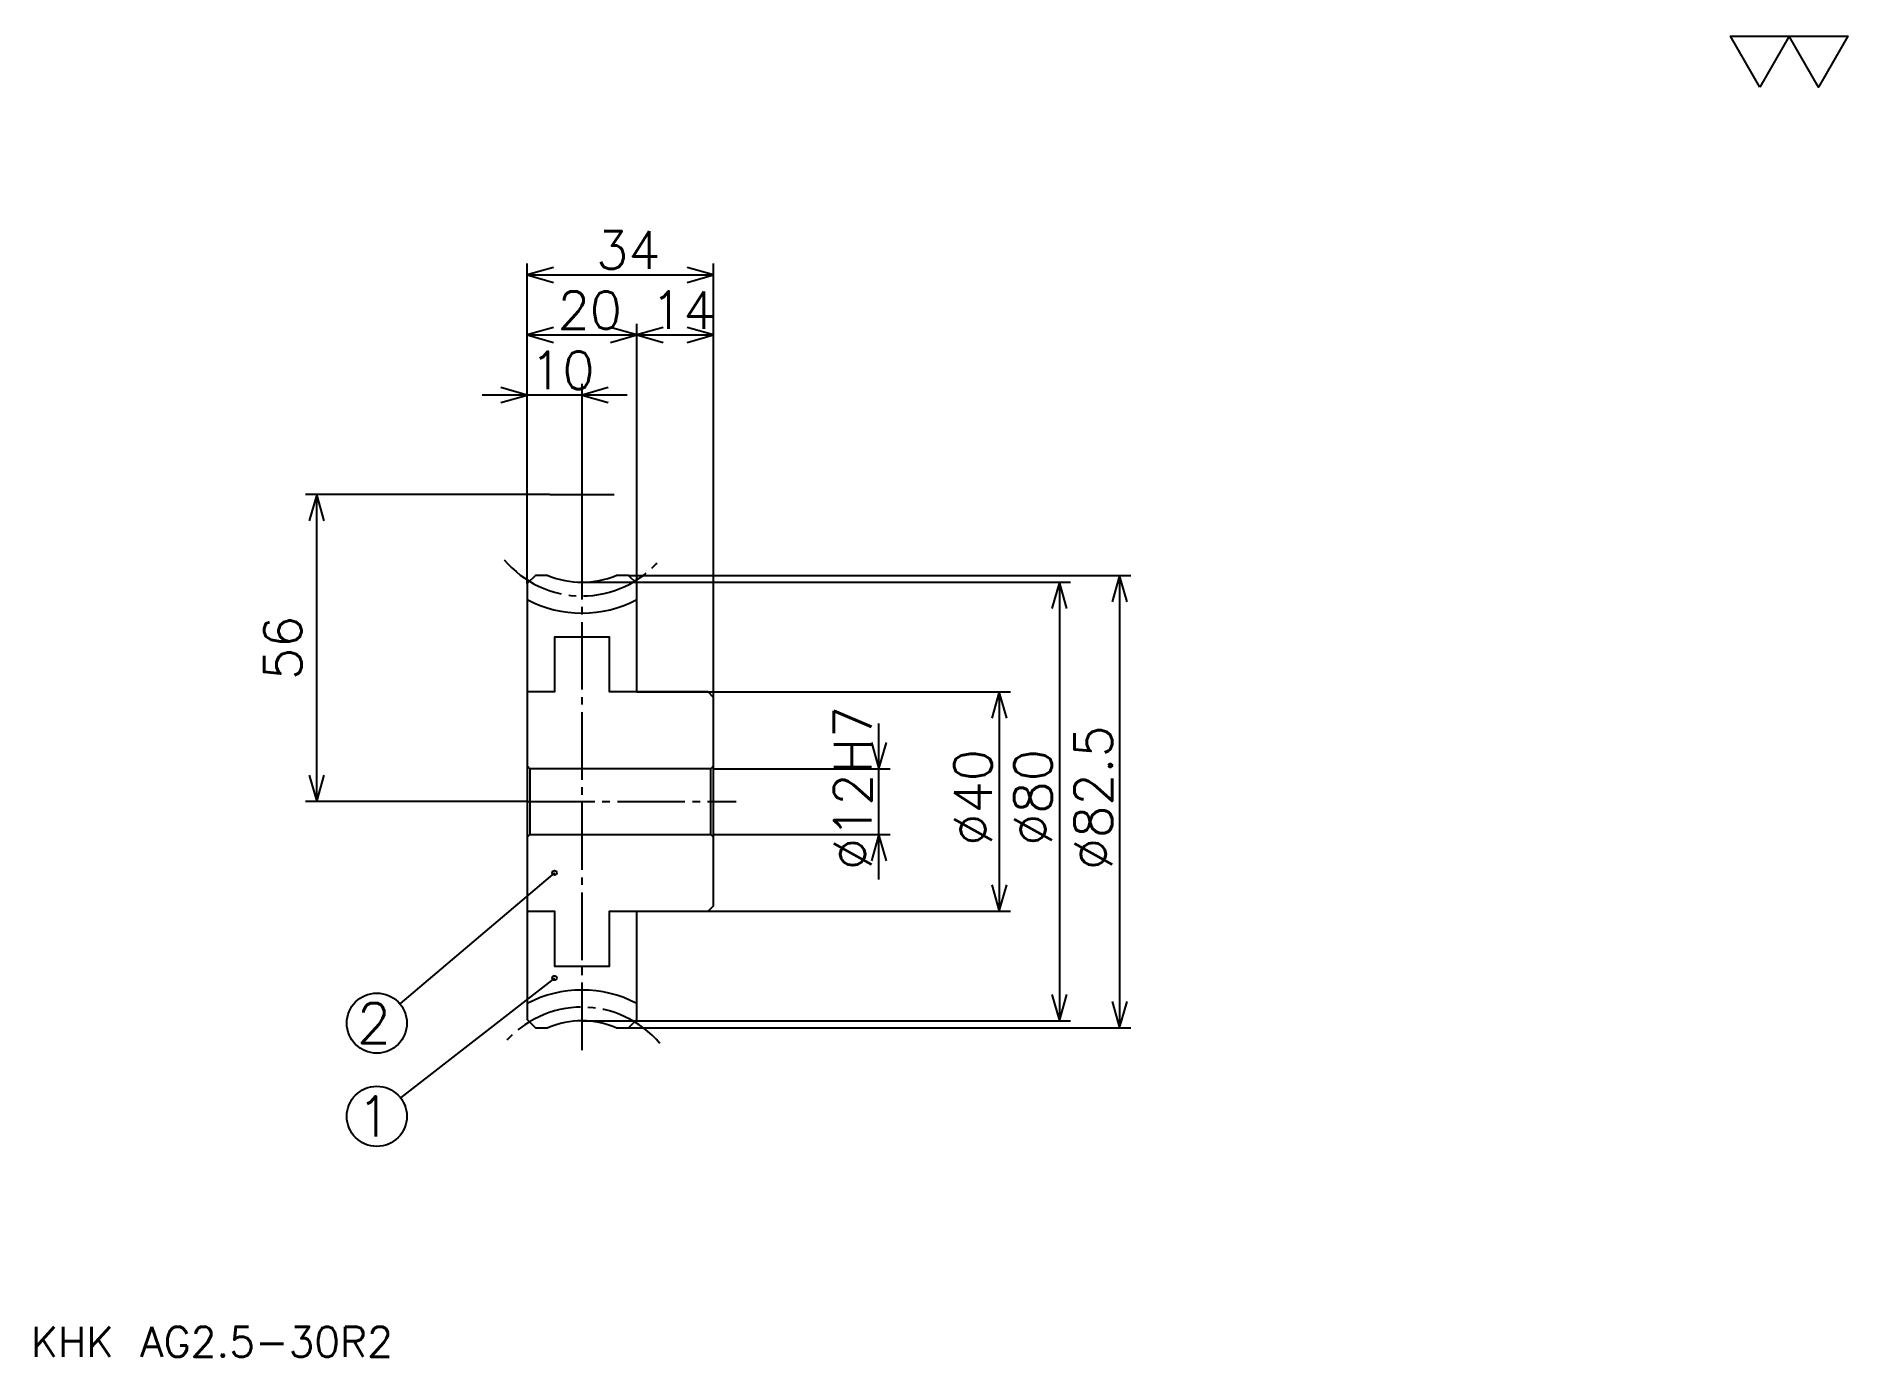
# Model space of a CAD drawing. Extents: x 15 to 345, y 15 to 256.
import ezdxf

# ---------------------------------------------------------------- set-up
doc = ezdxf.new("R2010")
doc.units = 0
doc.linetypes.add('DASHDOT', pattern=[16.444443, 12.333333, -1.37037, 1.37037, -1.37037])
doc.layers.get('0').update_dxf_attribs({"linetype": 'CONTINUOUS'})
doc.layers.add('DASHDOT', color=6, linetype='DASHDOT')
doc.styles.add('KANJI', font='TXT', dxfattribs={"bigfont": 'BIGFONT'})

msp = doc.modelspace()

# ---------------------------------------------------------------- linework, layer by layer
at = {"color": 5}
for p, q in [((104.148155, 157.587967), (104.148155, 214.458344)), ((104.148155, 212.402786), (138.148163, 212.402786)), ((138.148163, 157.587967), (138.148163, 214.458344)), ((124.148155, 157.587967), (124.148155, 203.495377)), ((104.148155, 201.439819), (124.148155, 201.439819)), ((124.148155, 201.439819), (138.148163, 201.439819)), ((114.148155, 156.337967), (114.148155, 192.53241)), ((122.370377, 190.476852), (95.925934, 190.476852)), ((108.25927, 172.337967), (63.722233, 172.337967)), ((65.777786, 116.337967), (65.777786, 172.337967)), ((104.148155, 156.087967), (104.148155, 157.587967)), ((114.148155, 156.337967), (138.148163, 156.337967)), ((122.648155, 157.587967), (138.148163, 157.587967)), ((124.148155, 156.087967), (124.148155, 157.587967)), ((138.148163, 157.587967), (214.203705, 157.587967)), ((138.148163, 135.337967), (138.148163, 157.587967)), ((138.148163, 156.337967), (203.240753, 156.337967)), ((201.185181, 156.337967), (201.185181, 76.337967)), ((212.148163, 157.587967), (212.148163, 75.087967)), ((124.148155, 136.337967), (138.148163, 136.337967)), ((138.148163, 136.337967), (192.277786, 136.337967)), ((190.222229, 136.337967), (190.222229, 96.337967)), ((168.296295, 102.115746), (168.296295, 130.560196)), ((138.148163, 122.337967), (170.351868, 122.337967)), ((104.148155, 116.337967), (63.722229, 116.337967)), ((138.148163, 110.337967), (170.351868, 110.337967)), ((109.148155, 103.337967), (80.926147, 79.470207)), ((124.148155, 96.337967), (138.148163, 96.337967)), ((138.148163, 96.337967), (192.277786, 96.337967)), ((109.148155, 84.150467), (81.06665, 62.297043)), ((114.148155, 76.337967), (138.148163, 76.337967)), ((138.148163, 76.337967), (203.240753, 76.337967)), ((122.648155, 75.087967), (138.148163, 75.087967)), ((138.148163, 75.087967), (214.203705, 75.087967))]:
    msp.add_line(p, q, dxfattribs=at)
at = {"color": 4}
for p, q in [((138.148163, 122.837967), (137.648163, 122.337967)), ((104.148155, 109.837967), (104.648155, 110.337967)), ((138.148163, 109.837967), (137.648163, 110.337967))]:
    msp.add_line(p, q, dxfattribs=at)
at = {"color": 7}
msp.add_lwpolyline([(328.888885, 246.666672), (323.544434, 255.930374), (344.922211, 255.930374), (339.577759, 246.666672), (334.233337, 255.930374), (328.888885, 246.666672)], dxfattribs=at)
at = {"color": 5}
for points in [[(108.94445, 213.773163), (104.148155, 212.402786), (108.94445, 211.03241)], [(133.351868, 211.03241), (138.148163, 212.402786), (133.351868, 213.773163)], [(108.94445, 202.810181), (104.148155, 201.439819), (108.94445, 200.069458)], [(119.35186, 200.069458), (124.148155, 201.439819), (119.35186, 202.810181)], [(128.944458, 202.810181), (124.148155, 201.439819), (128.944458, 200.069458)], [(133.351868, 200.069458), (138.148163, 201.439819), (133.351868, 202.810181)], [(99.35186, 189.106476), (104.148155, 190.476852), (99.35186, 191.847229)], [(118.94445, 191.847229), (114.148155, 190.476852), (118.94445, 189.106476)], [(67.148155, 167.541672), (65.777786, 172.337967), (64.407417, 167.541672)], [(202.555557, 151.541672), (201.185181, 156.337967), (199.814819, 151.541672)], [(213.518524, 152.791672), (212.148163, 157.587967), (210.777786, 152.791672)], [(191.59259, 131.541672), (190.222229, 136.337967), (188.851868, 131.541672)], [(166.925934, 127.134262), (168.296295, 122.337967), (169.666672, 127.134262)], [(64.407417, 121.134262), (65.777786, 116.337967), (67.148155, 121.134262)], [(169.666672, 105.541672), (168.296295, 110.337967), (166.925934, 105.541672)], [(188.851868, 101.134262), (190.222229, 96.337967), (191.59259, 101.134262)], [(199.814819, 81.134262), (201.185181, 76.337967), (202.555557, 81.134262)], [(210.777786, 79.884262), (212.148163, 75.087967), (213.518524, 79.884262)]]:
    msp.add_lwpolyline(points, dxfattribs=at)
at = {"color": 4}
for points in [[(107.948357, 157.587967), (105.648155, 157.587967), (104.148155, 156.087967), (104.148155, 109.837967)], [(124.148155, 136.337967), (124.148155, 156.087967), (122.648155, 157.587967), (120.347954, 157.587967)], [(124.148155, 136.337967), (119.148155, 136.337967), (119.148155, 146.337967), (109.148155, 146.337967), (109.148155, 136.337967), (104.148155, 136.337967)], [(124.148155, 96.337967), (137.148163, 96.337967), (138.148163, 97.337967), (138.148163, 135.337967), (137.148163, 136.337967), (124.148155, 136.337967)], [(104.148155, 122.837967), (104.648155, 122.337967), (104.648155, 110.337967), (137.648163, 110.337967), (137.648163, 122.337967), (104.648155, 122.337967)], [(104.148155, 109.837967), (104.148155, 76.587967), (105.648155, 75.087967), (107.948357, 75.087967)], [(104.148155, 96.337967), (109.148155, 96.337967), (109.148155, 86.337967), (119.148155, 86.337967), (119.148155, 96.337967), (124.148155, 96.337967)], [(120.347954, 75.087967), (122.648155, 75.087967), (124.148155, 76.587967), (124.148155, 96.337967)]]:
    msp.add_lwpolyline(points, dxfattribs=at)
at = {"color": 5}
for centre, radius in [((109.148155, 103.337967), 0.411111), ((109.148155, 84.150467), 0.411111), ((76.740746, 75.930557), 5.481481), ((76.740746, 58.930561), 5.481481)]:
    msp.add_circle(centre, radius, dxfattribs=at)
at = {"color": 4}
for centre, radius, start, end in [((114.148155, 172.337967), 16, 247.20175188, 292.79824812), ((114.148155, 172.337967), 21.625, 242.45612488, 297.54387512), ((114.148155, 60.337967), 21.625, 62.45612488, 117.54387512), ((114.148155, 60.337967), 16, 67.20175188, 112.79824812)]:
    msp.add_arc(centre, radius, start, end, dxfattribs=at)
at = {"layer": 'DASHDOT', "color": 7}
for p, q in [((114.148155, 70.976852), (114.148155, 176.449081)), ((108.25927, 172.337967), (120.037048, 172.337967)), ((104.148155, 116.337967), (142.259262, 116.337967))]:
    msp.add_line(p, q, dxfattribs=at)
for centre, start, end in [((114.148155, 172.337967), 220.00000249, 319.99999751), ((114.148155, 60.337967), 40.00000249, 139.99999751)]:
    msp.add_arc(centre, 18.5, start, end, dxfattribs=at)

# ---------------------------------------------------------------- texts
at = {"color": 7, "style": 'KANJI'}
for s, height, p in [('34', 6.851852, (116.69445, 213.499084)), ('20', 6.851852, (109.69445, 202.536118)), ('14', 6.851852, (126.69445, 202.536118)), ('10', 6.851852, (104.69445, 191.573151)), ('2', 7.308642, (73.086426, 72.276245)), ('1', 7.308642, (73.086426, 55.276241)), ('KHK AG2.5-30R2', 5.481481, (13.703704, 15.074074))]:
    msp.add_text(s, height=height, dxfattribs=at).set_placement(p)
for s, p in [('56', (63.037045, 138.513885)), ('%%c12H7', (166.925934, 103.833336)), ('%%c82.5', (210.777786, 103.833336)), ('%%c40', (188.851868, 108.287041)), ('%%c80', (199.814819, 108.287041))]:
    msp.add_text(s, height=6.851852, rotation=90, dxfattribs=at).set_placement(p)

doc.saveas('drawing.dxf')
